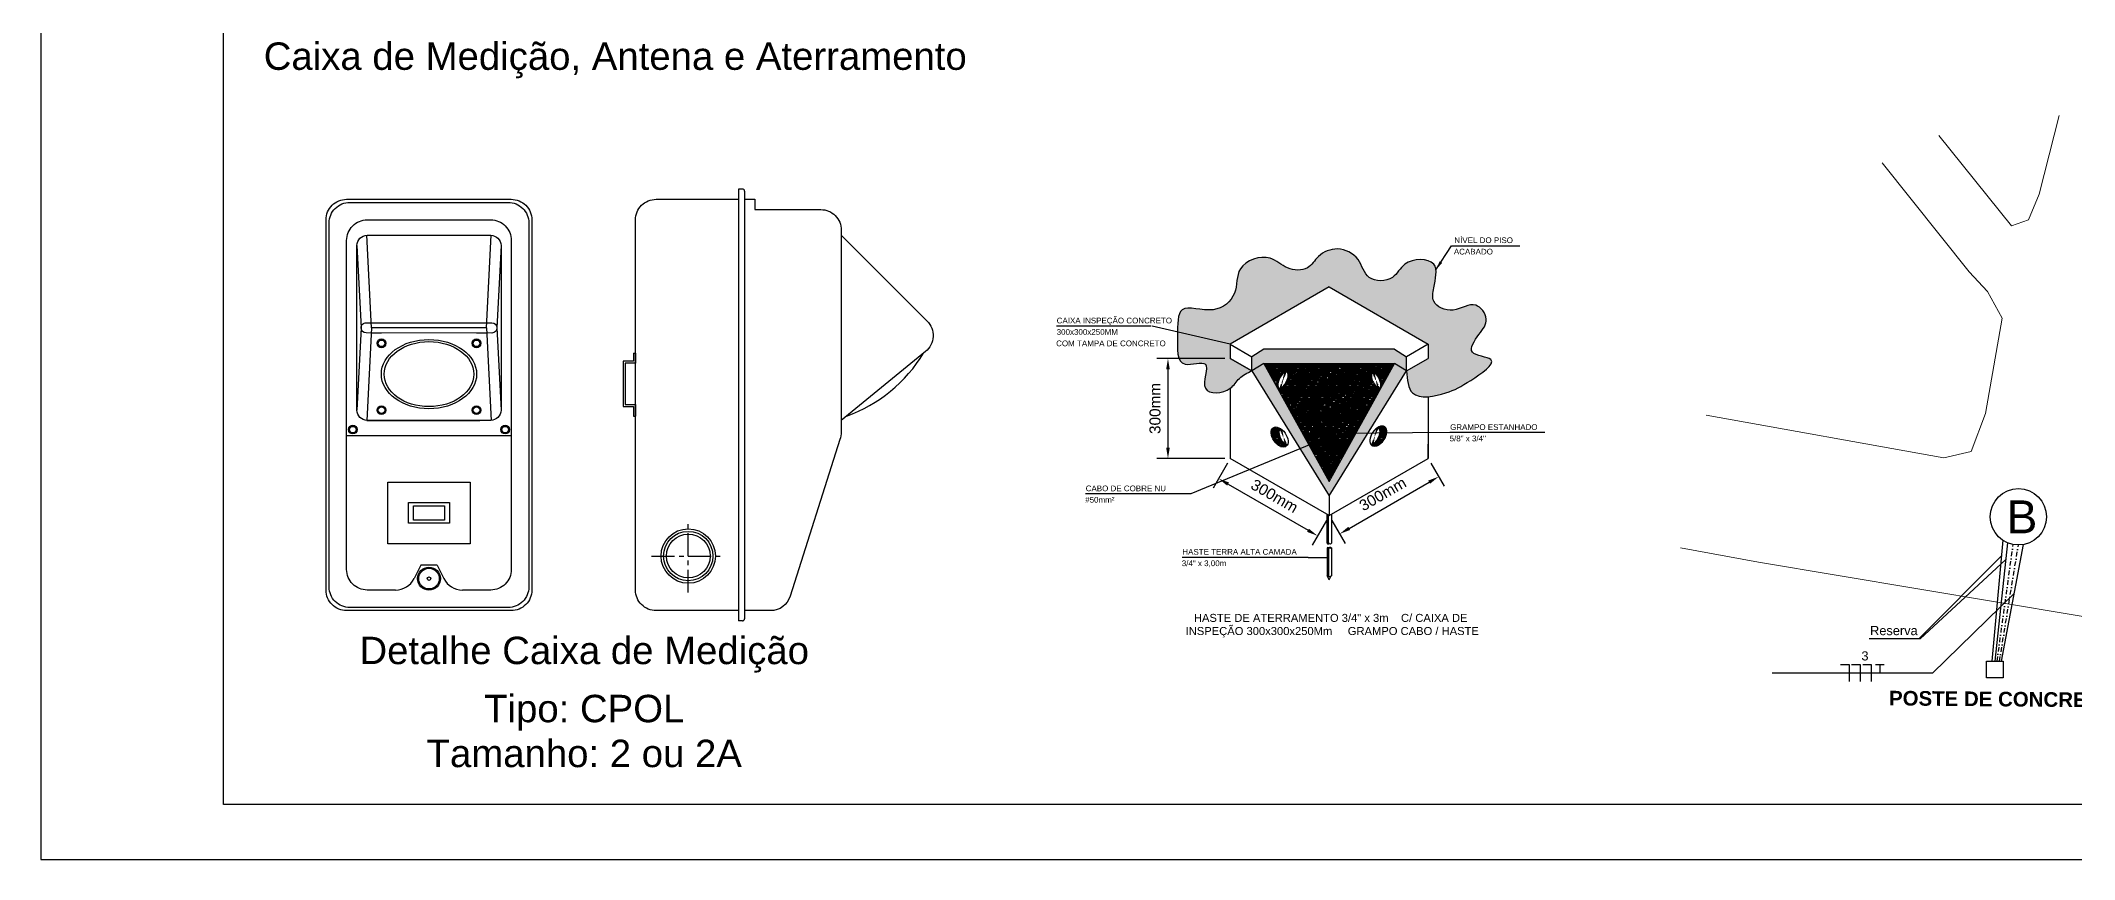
# Model space of a CAD drawing. Header units: millimetres. Extents: x 100 to 940, y 100 to 694.
# Drawn here: x 100 to 656, y 100 to 324 of the extents above; entities that cross this region are included whole.
import ezdxf
from ezdxf.enums import TextEntityAlignment as Align

# ---------------------------------------------------------------- set-up
doc = ezdxf.new("R2010")
doc.units = ezdxf.units.MM
doc.linetypes.add('CENTER', pattern=[2, 1.25, -0.25, 0.25, -0.25])
doc.linetypes.add('DASHDOT', pattern=[25.4, 12.7, -6.35, 0, -6.35])
for name, color, linetype in [('15', 1, 'Continuous'), ('25', 2, 'Continuous'), ('50', 5, 'Continuous'), ('ELE', 7, 'Continuous'), ('Texto', 7, 'Continuous'), ('TXT', 2, 'Continuous')]:
    doc.layers.add(name, color=color, linetype=linetype)
doc.layers.add('VIARIO-VIA-PAV-CMFIO', color=7, linetype='Continuous', lineweight=5)
doc.styles.add('Annotative', font='Arial Regular.ttf')
doc.styles.get("Standard").update_dxf_attribs({"font": 'Arial Regular.ttf'})
doc.styles.add('Trecho', font='Arial Bold.ttf', dxfattribs={"height": 7})
doc.dimstyles.new('Electrical-Metric', dxfattribs={"dimtxt": 3, "dimasz": 3, "dimexe": 3, "dimexo": 1.5, "dimgap": 2, "dimtad": 1, "dimzin": 3, "dimdsep": 46, "dimtxsty": 'Standard', "dimcen": 3, "dimazin": 2, "dimtfac": 1, "dimtofl": 0, "dimtmove": 0, "dimatfit": 3, "dimfxl": 1, "dimfrac": 1, "dimtolj": 1, "dimtzin": 0, "dimarcsym": 0})
doc.dimstyles.new('ISO-25', dxfattribs={"dimtxt": 2.5, "dimasz": 2.5, "dimexe": 1.25, "dimexo": 0.625, "dimtad": 1, "dimtxsty": 'Standard', "dimcen": 2.5, "dimadec": 0, "dimazin": 0, "dimtfac": 1, "dimtmove": 0, "dimatfit": 3, "dimfxl": 1, "dimarcsym": 0})
pattern_1 = [(0, (492.7219, 134.0883), (0.873125, 0.396875), [5.953125, -0.79375, 1.984375, -0.396875]), (0, (493.24975, 134.28673), (-0.396875, 0.5278437), [1.190625, -0.130969, 2.38125, -0.297656]), (0, (492.92035, 134.42563), (2.06375, 0.26590625), [3.175, -0.555625, 1.5875, -0.396875])]

# ---------------------------------------------------------------- blocks, each defined once
blk = doc.blocks.new('*X43')
at = {"color": 0}
for p, q in [((2781, 2205), (2782, 2206)), ((2789, 2198), (2781, 2206)), ((2782, 2204), (2785, 2207)), ((2783, 2203), (2788, 2208)), ((2794, 2195), (2783, 2206)), ((2784, 2202), (2789, 2207)), ((2796, 2194), (2784, 2207)), ((2798, 2194), (2785, 2207)), ((2785, 2201), (2789, 2206)), ((2800, 2194), (2786, 2208)), ((2786, 2201), (2790, 2205)), ((2787, 2200), (2791, 2204)), ((2789, 2207), (2788, 2208)), ((2788, 2199), (2792, 2203)), ((2789, 2198), (2793, 2202)), ((2790, 2197), (2794, 2202)), ((2791, 2197), (2795, 2201)), ((2792, 2196), (2796, 2200)), ((2793, 2195), (2797, 2200)), ((2801, 2195), (2794, 2202)), ((2794, 2195), (2798, 2199)), ((2795, 2194), (2800, 2199)), ((2797, 2194), (2801, 2199)), ((2802, 2195), (2798, 2199)), ((2799, 2194), (2803, 2199)), ((2801, 2195), (2805, 2199)), ((2803, 2196), (2801, 2199)), ((2804, 2197), (2802, 2199)), ((2805, 2198), (2804, 2199))]:
    blk.add_line(p, q, dxfattribs=at)
blk = doc.blocks.new('*X42')
at = {"color": 0}
for p, q in [((2834, 2190), (2850, 2207)), ((2834, 2189), (2849, 2204)), ((2834, 2187), (2844, 2197)), ((2853, 2172), (2834, 2192)), ((2848, 2176), (2834, 2190)), ((2842, 2180), (2834, 2188)), ((2835, 2194), (2840, 2199)), ((2835, 2186), (2842, 2194)), ((2855, 2174), (2835, 2194)), ((2854, 2173), (2835, 2193)), ((2835, 2185), (2842, 2192)), ((2838, 2183), (2835, 2186)), ((2856, 2175), (2836, 2195)), ((2836, 2184), (2842, 2190)), ((2842, 2190), (2837, 2196)), ((2837, 2183), (2843, 2189)), ((2842, 2192), (2838, 2197)), ((2838, 2182), (2844, 2188)), ((2842, 2194), (2839, 2197)), ((2839, 2182), (2844, 2187)), ((2843, 2195), (2840, 2198)), ((2840, 2181), (2845, 2186)), ((2844, 2196), (2841, 2199)), ((2844, 2197), (2842, 2200)), ((2842, 2180), (2846, 2185)), ((2843, 2201), (2851, 2209)), ((2846, 2200), (2843, 2202)), ((2845, 2199), (2843, 2201)), ((2843, 2180), (2847, 2184)), ((2846, 2200), (2844, 2203)), ((2844, 2179), (2848, 2184)), ((2845, 2206), (2851, 2211)), ((2848, 2202), (2845, 2205)), ((2847, 2201), (2845, 2204)), ((2845, 2178), (2849, 2183)), ((2849, 2205), (2846, 2208)), ((2849, 2204), (2846, 2206)), ((2846, 2178), (2850, 2182)), ((2847, 2216), (2848, 2216)), ((2847, 2209), (2851, 2213)), ((2850, 2207), (2847, 2210)), ((2850, 2206), (2847, 2209)), ((2847, 2177), (2852, 2182)), ((2848, 2215), (2849, 2216)), ((2848, 2214), (2850, 2215)), ((2851, 2212), (2848, 2215)), ((2848, 2211), (2850, 2214)), ((2851, 2210), (2848, 2213)), ((2851, 2209), (2848, 2212)), ((2848, 2176), (2853, 2181)), ((2849, 2175), (2854, 2180)), ((2850, 2175), (2855, 2180)), ((2857, 2176), (2851, 2182)), ((2851, 2174), (2856, 2179)), ((2852, 2173), (2858, 2179)), ((2853, 2172), (2860, 2179)), ((2858, 2177), (2855, 2180)), ((2859, 2178), (2858, 2179)), ((2860, 2178), (2859, 2179)), ((2861, 2179), (2860, 2179)), ((2862, 2180), (2862, 2180))]:
    blk.add_line(p, q, dxfattribs=at)
blk = doc.blocks.new('*X44')
at = {"color": 0}
for p, q in [((11828, 2073), (11847, 2060)), ((11832, 2075), (11853, 2061)), ((11836, 2077), (11858, 2061)), ((11841, 2078), (11862, 2063)), ((11846, 2079), (11866, 2065)), ((11853, 2079), (11869, 2067)), ((11861, 2078), (11870, 2071)), ((11826, 2070), (11839, 2061))]:
    blk.add_line(p, q, dxfattribs=at)
blk = doc.blocks.new('*X41')
at = {"color": 0}
for p, q in [((2822, 2211), (2827, 2215)), ((2826, 2209), (2822, 2212)), ((2823, 2217), (2828, 2222)), ((2823, 2215), (2828, 2219)), ((2823, 2213), (2827, 2217)), ((2826, 2214), (2823, 2217)), ((2826, 2212), (2823, 2215)), ((2826, 2210), (2823, 2214)), ((2823, 2209), (2826, 2213)), ((2826, 2207), (2823, 2210)), ((2824, 2219), (2829, 2225)), ((2827, 2218), (2824, 2221)), ((2827, 2217), (2824, 2219)), ((2827, 2215), (2824, 2218)), ((2824, 2208), (2826, 2211)), ((2824, 2208), (2826, 2209)), ((2825, 2222), (2830, 2228)), ((2828, 2221), (2825, 2223)), ((2828, 2219), (2825, 2222)), ((2826, 2225), (2829, 2228)), ((2829, 2223), (2826, 2226)), ((2828, 2222), (2826, 2225)), ((2826, 2207), (2826, 2207)), ((2829, 2225), (2827, 2227)), ((2830, 2226), (2828, 2228)), ((2830, 2227), (2830, 2228))]:
    blk.add_line(p, q, dxfattribs=at)
blk = doc.blocks.new('*D45')
at = {"color": 0, "lineweight": -2, "transparency": 16777216}
for p, q in [((423.67, 236.99), (405.14, 236.99)), ((408.14, 233.99), (408.14, 212.64)), ((423.67, 209.64), (405.14, 209.64))]:
    blk.add_line(p, q, dxfattribs=at)
at = {"color": 0, "transparency": 16777216}
for points in [[(407.64, 233.99), (408.64, 233.99), (408.14, 236.99)], [(407.64, 212.64), (408.64, 212.64), (408.14, 209.64)]]:
    blk.add_solid(points, dxfattribs=at)
at = {"layer": 'Defpoints', "color": 0, "transparency": 16777216}
for p in [(425.17, 236.99), (408.14, 209.64), (425.17, 209.64)]:
    blk.add_point(p, dxfattribs=at)
at = {"color": 0, "transparency": 16777216, "insert": (404.61, 223.32), "char_height": 3, "attachment_point": 5, "rotation": 90}
blk.add_mtext('\\A1;300mm', dxfattribs=at)
blk = doc.blocks.new('*D46')
at = {"color": 0, "lineweight": -2, "transparency": 16777216}
for p, q in [((424.42, 208.35), (420.48, 201.53)), ((424.58, 202.63), (446.42, 189.99)), ((451.46, 192.7), (447.52, 185.89))]:
    blk.add_line(p, q, dxfattribs=at)
at = {"color": 0, "transparency": 16777216}
for points in [[(424.83, 203.06), (424.33, 202.2), (421.98, 204.13)], [(446.67, 190.42), (446.17, 189.56), (449.02, 188.49)]]:
    blk.add_solid(points, dxfattribs=at)
at = {"layer": 'Defpoints', "color": 0, "transparency": 16777216}
for p in [(425.17, 209.64), (452.21, 194), (449.02, 188.49)]:
    blk.add_point(p, dxfattribs=at)
at = {"color": 0, "transparency": 16777216, "insert": (437.27, 199.37), "char_height": 3, "attachment_point": 5, "rotation": 329.9497}
blk.add_mtext('\\A1;300mm', dxfattribs=at)
blk = doc.blocks.new('*D47')
at = {"color": 0, "lineweight": -2, "transparency": 16777216}
for p, q in [((480, 208.35), (483.63, 202.07)), ((457.69, 190.52), (479.53, 203.16)), ((452.96, 192.7), (456.59, 186.42))]:
    blk.add_line(p, q, dxfattribs=at)
at = {"color": 0, "transparency": 16777216}
for points in [[(479.28, 203.59), (479.78, 202.73), (482.13, 204.66)], [(457.44, 190.96), (457.94, 190.09), (455.09, 189.02)]]:
    blk.add_solid(points, dxfattribs=at)
at = {"layer": 'Defpoints', "color": 0, "transparency": 16777216}
for p in [(479.25, 209.64), (482.13, 204.66), (452.21, 194)]:
    blk.add_point(p, dxfattribs=at)
at = {"color": 0, "transparency": 16777216, "insert": (466.84, 199.9), "char_height": 3, "attachment_point": 5, "rotation": 30.0503}
blk.add_mtext('\\A1;300mm', dxfattribs=at)

msp = doc.modelspace()

# ---------------------------------------------------------------- hatches: boundary and pattern name
at = {"true_color": 0x454545}
h = msp.add_hatch(dxfattribs=at)
h.set_pattern_fill('AR-CONC', color=250, scale=0.01875)
h.set_pattern_definition([(50, (533.2355, 74.175), (3.415963, -0.298858), [0.35719, -3.92906]), (355, (533.2355, 74.175), (-0.660814, 3.582316), [0.28575, -3.14326]), (100.4514, (533.5202, 74.15), (2.75515, 3.28346), [0.303563, -3.33919]), (46.1842, (533.2355, 75.1275), (5.08273, -0.78829), [0.53578, -5.89359]), (96.6356, (533.659, 75.062), (4.45133, 4.63924), [0.45534, -5.00879]), (351.1842, (533.2355, 75.1275), (4.45133, 4.63924), [0.42862, -4.71487]), (21, (533.7118, 74.8894), (2.84277, -1.917472), [0.35719, -3.92906]), (326, (533.7118, 74.8894), (1.15879, 3.453524), [0.28575, -3.14325]), (71.4514, (533.9487, 74.7296), (4.00156, 1.53605), [0.303563, -3.339186]), (37.5, (533.2355, 74.175), (0.057911, 1.585407), [0, -3.10515, 0, -3.190875, 0, -3.155156]), (7.5, (533.2355, 74.175), (1.252869, 1.878386), [0, -1.819275, 0, -3.033713, 0, -1.202531]), (327.5, (532.1735, 74.175), (2.542324, -0.107414), [0, -1.190625, 0, -3.71475, 0, -4.929187]), (317.5, (531.6973, 74.175), (2.777422, 0.476747), [0, -1.547813, 0, -2.466975, 0, -3.500437])])
edge = h.paths.add_edge_path()
edge.add_line((479.248, 240.894), (479.248, 236.988))
edge.add_line((479.248, 236.988), (473.344, 233.573))
edge.add_spline(control_points=[(473.344, 233.573), (473.527, 231.169), (473.978, 225.249), (484.675, 227.273), (489.893, 230.204), (500.387, 237.359), (489.077, 237.675), (493.185, 243.729), (496.309, 247.528), (491.894, 253.484), (486.576, 248.878), (480.015, 251.633), (480.862, 257.194), (482.823, 264.584), (472.498, 264.349), (470.048, 258.015), (462.119, 257.915), (460.796, 264.805), (454.703, 267.851), (449.177, 265.61), (446.499, 260.785), (440.381, 261.19), (435.762, 266.04), (426.298, 262.872), (427.51, 254.241), (420.647, 248.555), (410.454, 252.826), (410.995, 243.056), (410.198, 233.375), (421.014, 237.656), (415.497, 226.645), (425.236, 227.6), (427.412, 231.885), (429.771, 233.031), (430.992, 233.619)], knot_values=[0, 0, 0, 0, 9.9764828, 24.5734304, 36.7228012, 49.3916547, 58.1401046, 66.3217963, 73.8171842, 81.4446949, 91.5082581, 100.8844377, 106.6611119, 117.0890373, 129.6769619, 137.6476062, 147.7643034, 156.981811, 167.0638454, 176.0803664, 182.9255125, 191.5969663, 200.3269364, 214.130687, 225.1296054, 236.8639472, 250.4492248, 262.0361854, 274.8931713, 283.7091486, 294.2515804, 305.1547722, 311.0397835, 317.3194742, 317.3194742, 317.3194742, 317.3194742], degree=3, periodic=0)
edge.add_line((430.992, 233.619), (425.169, 236.988))
edge.add_line((425.169, 236.988), (425.169, 240.894))
edge.add_line((425.169, 240.894), (452.208, 256.537))
edge.add_line((452.208, 256.537), (479.248, 240.894))
h = msp.add_hatch()
h.set_pattern_fill('EARTH', color=256, scale=0.15625)
h.set_pattern_definition([(0, (492.7219, 134.0883), (0.9921875, 0.9921875), [0.992188, -0.992188]), (0, (492.7219, 134.4604), (0.9921875, 0.9921875), [0.992188, -0.992188]), (0, (492.7219, 134.8324), (0.9921875, 0.9921875), [0.992188, -0.992188]), (90, (492.8459, 134.9565), (-0.9921875, 0.9921875), [0.992188, -0.992188]), (90, (493.218, 134.9565), (-0.9921875, 0.9921875), [0.992188, -0.992188]), (90, (493.5901, 134.9565), (-0.9921875, 0.9921875), [0.992188, -0.992188])])
h.paths.add_polyline_path([(470.08, 239.497), (434.361, 239.497), (431.086, 237.471), (431.086, 233.568), (434.347, 235.585), (434.348, 235.582), (470.075, 235.582), (470.08, 235.591), (473.344, 233.573), (473.344, 237.479)])
h.paths.add_polyline_path([(473.344, 233.573), (470.094, 235.582), (470.075, 235.582), (452.208, 203.317), (434.348, 235.582), (434.343, 235.582), (431.086, 233.568), (431.086, 233.565), (452.208, 199.411)])
at = {"true_color": 0x787878}
h = msp.add_hatch(dxfattribs=at)
h.set_pattern_fill('AR-RROOF', color=8, scale=0.015625)
h.set_pattern_definition(pattern_1)
h.paths.add_polyline_path([(452.208, 235.582), (434.348, 235.582), (442.997, 219.958), (452.208, 225.287)])
edge = h.paths.add_edge_path(flags=16)
edge.add_ellipse((440.498, 231.077), major_axis=(1.772, 2.536), ratio=0.5971656, start_angle=0, end_angle=360, ccw=False)
at = {"true_color": 0x9c9c9c}
h = msp.add_hatch(dxfattribs=at)
h.set_pattern_fill('AR-RROOF', color=253, scale=0.015625)
h.set_pattern_definition(pattern_1)
edge = h.paths.add_edge_path()
edge.add_ellipse((438.576, 231.077), major_axis=(1.772, 2.536), ratio=0.5971656, start_angle=230.1824, end_angle=355.11158, ccw=False)
edge.add_ellipse((440.498, 231.077), major_axis=(1.772, 2.536), ratio=0.5971656, start_angle=-184.88842, end_angle=50.1824)
at = {"true_color": 0x787878}
h = msp.add_hatch(dxfattribs=at)
h.set_pattern_fill('AR-RROOF', color=8, scale=0.015625)
h.set_pattern_definition(pattern_1)
h.paths.add_polyline_path([(452.208, 225.287), (461.423, 219.957), (470.075, 235.582), (452.208, 235.582)])
edge = h.paths.add_edge_path(flags=16)
edge.add_ellipse((463.918, 231.077), major_axis=(-1.772, 2.536), ratio=0.5971656, start_angle=0, end_angle=360)
at = {"true_color": 0x9c9c9c}
h = msp.add_hatch(dxfattribs=at)
h.set_pattern_fill('AR-RROOF', color=253, scale=0.015625)
h.set_pattern_definition(pattern_1)
edge = h.paths.add_edge_path()
edge.add_ellipse((466.07, 231.077), major_axis=(-1.772, 2.536), ratio=0.5971656, start_angle=8.50333, end_angle=126.20268, ccw=False)
edge.add_ellipse((463.918, 231.077), major_axis=(-1.772, 2.536), ratio=0.5971656, start_angle=306.20268, end_angle=548.50333)
at = {"true_color": 0x787878}
h = msp.add_hatch(dxfattribs=at)
h.set_pattern_fill('AR-RROOF', color=8, scale=0.015625)
h.set_pattern_definition(pattern_1)
h.paths.add_polyline_path([(452.208, 225.287), (442.997, 219.958), (452.208, 203.317), (461.423, 219.957)])
h.paths.add_polyline_path([(449.834, 214.954, 0.1055332), (449.806, 214.963, 0.1664618), (449.788, 214.959, 0.3177037), (449.768, 214.933, 0.0666543), (449.777, 214.886, -0.1679504), (449.778, 214.961, -0.2561004), (449.843, 214.948, -0.1376521), (449.898, 214.868, -0.1646381), (449.898, 214.794), (449.904, 214.795, -0.2398088), (449.842, 214.8, -0.0682971), (449.817, 214.819, -0.1742886), (449.774, 214.933, -0.3709684), (449.797, 214.963), (449.834, 214.969, -0.1598176), (449.798, 215.075, -0.3328174), (449.812, 215.107, -0.0467712), (449.827, 215.113, -0.0793914), (449.848, 215.105, -0.1723338), (449.922, 215.01, -0.1679504), (449.921, 214.935, -0.2115944), (449.866, 214.942, -0.0412859), (449.847, 214.945, 0.0352118)], flags=16)
h.paths.add_polyline_path([(454.718, 216.623, 0.0434058), (454.847, 216.707, 0.1533859), (454.931, 216.829), (455.108, 216.76, -0.1110874), (454.814, 216.507, -0.4991421), (454.508, 216.614, 0.2791645)], flags=16)
h.paths.add_polyline_path([(454.973, 216.314), (455.273, 216.141), (455.008, 215.863), (454.708, 216.036)], flags=16)
h.paths.add_polyline_path([(453.254, 215.321), (453.614, 215.358), (453.914, 215.185), (453.554, 215.148), (453.289, 214.87), (452.989, 215.043)], flags=16)
at = {"true_color": 0x9c9c9c}
h = msp.add_hatch(dxfattribs=at)
h.set_pattern_fill('AR-RROOF', color=253, scale=0.015625)
h.set_pattern_definition(pattern_1)
edge = h.paths.add_edge_path()
edge.add_ellipse((438.65, 215.517), major_axis=(-1.772, 2.536), ratio=0.5971656, start_angle=306.20268, end_angle=548.50333)
edge.add_ellipse((440.801, 215.517), major_axis=(-1.772, 2.536), ratio=0.5971656, start_angle=8.50333, end_angle=126.20268, ccw=False)
h = msp.add_hatch(dxfattribs=at)
h.set_pattern_fill('AR-RROOF', color=253, scale=0.015625)
h.set_pattern_definition(pattern_1)
edge = h.paths.add_edge_path()
edge.add_ellipse((463.711, 215.762), major_axis=(1.772, 2.536), ratio=0.5971656, start_angle=230.1824, end_angle=355.11158, ccw=False)
edge.add_ellipse((465.634, 215.762), major_axis=(1.772, 2.536), ratio=0.5971656, start_angle=-184.88842, end_angle=50.1824)

# ---------------------------------------------------------------- linework, layer by layer
at = {"linetype": 'Continuous'}
for p, q in [((290.714, 283.338), (290.714, 165.213)), ((291.839, 283.338), (290.714, 283.338)), ((292.401, 282.775), (292.401, 165.775)), ((292.401, 280.525), (295.214, 280.525)), ((295.214, 280.525), (295.214, 277.713)), ((186.453, 267.869), (187.578, 245.369)), ((190.391, 245.369), (189.125, 270.678)), ((221.891, 245.348), (223.156, 270.678)), ((225.828, 267.869), (224.703, 245.369)), ((187.578, 245.369), (186.453, 222.869)), ((190.391, 245.369), (189.125, 220.06)), ((221.891, 245.348), (190.391, 245.369)), ((221.891, 245.348), (223.156, 220.06)), ((224.703, 245.348), (225.828, 222.869)), ((190.32, 243.961), (193.133, 243.961)), ((221.961, 243.943), (219.148, 243.943)), ((262.026, 236.233), (259.214, 236.233)), ((259.214, 236.233), (259.214, 223.858)), ((262.589, 235.671), (259.776, 235.671)), ((259.776, 235.671), (259.776, 224.421)), ((262.026, 238.483), (262.026, 236.233)), ((262.026, 238.483), (262.589, 238.483)), ((262.589, 238.483), (262.589, 235.671)), ((228.641, 224.275), (228.641, 207.4)), ((259.214, 223.858), (262.026, 223.858)), ((259.776, 224.421), (262.589, 224.421)), ((262.026, 223.858), (262.026, 221.236)), ((262.589, 224.421), (262.589, 221.236)), ((189.125, 220.06), (220.063, 220.06)), ((189.125, 220.06), (191.938, 220.06)), ((223.016, 220.056), (220.203, 220.056)), ((262.026, 221.236), (262.589, 221.236)), ((228.641, 215.838), (183.641, 215.838)), ((636.329, 187.288), (633.367, 154.187)), ((637.612, 186.599), (634.135, 154.187)), ((203.891, 180.481), (202.064, 176.784)), ((208.391, 180.481), (203.891, 180.481)), ((208.391, 180.481), (210.218, 176.784)), ((635.943, 182.977), (613.348, 160.326)), ((637.106, 181.886), (613.705, 160.326)), ((639.462, 172.684), (617.113, 150.963)), ((291.839, 165.213), (290.714, 165.213)), ((613.705, 160.326), (599.853, 160.326)), ((617.113, 150.963), (573.315, 150.963))]:
    msp.add_line(p, q, dxfattribs=at)
at = {"color": 2}
for p, q in [((452.208, 256.537), (425.169, 240.894)), ((452.208, 256.537), (479.248, 240.894)), ((425.169, 240.894), (431.086, 237.471)), ((425.169, 240.894), (425.169, 236.988)), ((434.347, 239.489), (431.086, 237.471)), ((470.08, 239.497), (434.347, 239.497)), ((470.08, 239.497), (473.344, 237.479)), ((479.248, 240.894), (473.344, 237.479)), ((479.248, 240.894), (479.248, 236.988)), ((425.169, 236.988), (431.086, 233.565)), ((431.085, 233.567), (425.169, 236.988)), ((434.347, 235.585), (431.085, 233.567)), ((431.085, 233.567), (452.208, 199.411)), ((431.086, 233.565), (431.086, 237.471)), ((434.347, 235.585), (452.208, 203.317)), ((434.347, 235.582), (470.08, 235.582)), ((452.208, 203.317), (470.08, 235.591)), ((452.208, 235.582), (452.208, 225.287)), ((452.208, 199.411), (473.344, 233.573)), ((473.344, 233.573), (470.08, 235.591)), ((473.344, 233.573), (473.344, 237.479)), ((473.344, 233.573), (479.248, 236.988)), ((473.344, 233.573), (479.248, 236.988)), ((425.169, 228.843), (425.169, 209.644)), ((452.208, 225.287), (442.997, 219.958)), ((452.208, 225.287), (461.423, 219.957)), ((479.248, 226.547), (479.248, 209.644)), ((455.171, 218.843), (455.344, 218.966)), ((455.344, 218.966), (455.549, 218.994)), ((455.549, 218.994), (455.728, 218.969)), ((455.728, 218.969), (455.842, 218.894)), ((479.248, 209.644), (479.248, 213.551)), ((452.208, 194.002), (425.169, 209.644)), ((452.208, 194.002), (479.248, 209.644)), ((452.208, 199.411), (452.208, 194.002))]:
    msp.add_line(p, q, dxfattribs=at)
at = {"linetype": 'CENTER', "ltscale": 5}
for p, q in [((277.009, 172.954), (277.009, 192.954)), ((267.009, 182.954), (287.009, 182.954))]:
    msp.add_line(p, q, dxfattribs=at)
at = {"color": 3, "linetype": 'DASHDOT', "ltscale": 0.1}
for p, q in [((634.761, 154.187), (639.199, 186.124)), ((635.424, 154.187), (640.597, 185.996))]:
    msp.add_line(p, q, dxfattribs=at)
at = {"color": 5, "linetype": 'Continuous'}
msp.add_line((635.959, 154.187), (642.008, 186.127), dxfattribs=at)
for points in [[(100, 100), (940, 100), (940, 693.939), (100, 693.939)], [(150, 679), (925, 679), (925, 115), (150, 115)]]:
    msp.add_lwpolyline(points, close=True)
at = {"linetype": 'Continuous'}
for points in [[(183.641, 280.525), (228.641, 280.525, -0.4142136), (234.266, 274.9), (234.266, 173.65, -0.4142136), (228.641, 168.025), (183.641, 168.025, -0.4142136), (178.016, 173.65), (178.016, 274.9, -0.4142136)], [(184.485, 279.681), (227.797, 279.681, -0.4142136), (233.422, 274.056), (233.422, 174.494, -0.4142136), (227.797, 168.869), (184.485, 168.869, -0.4142136), (178.86, 174.494), (178.86, 274.056, -0.4142136)], [(189.266, 270.681), (223.016, 270.681, -0.4142136), (225.828, 267.869), (225.828, 222.869, -0.4142136), (223.016, 220.056), (189.266, 220.056, -0.4142136), (186.453, 222.869), (186.453, 267.869, -0.4142136)], [(188.985, 246.774), (223.298, 246.755, -0.4140498), (224.703, 245.349), (224.703, 245.349, -0.4143773), (223.296, 243.943), (188.984, 243.962, -0.4140498), (187.578, 245.368), (187.578, 245.368, -0.4143773)]]:
    msp.add_lwpolyline(points, format="xyb", close=True, dxfattribs=at)
for points in [[(290.714, 168.025), (268.214, 168.025, -0.4142136), (262.589, 173.65), (262.589, 274.9, -0.4142136), (268.214, 280.525), (290.714, 280.525)], [(197.021, 173.65), (189.266, 173.65, -0.4142136), (183.641, 179.275), (183.641, 269.275, -0.4142136), (189.266, 274.9), (223.016, 274.9, -0.4142136), (228.641, 269.275), (228.641, 179.275, -0.4142136), (223.016, 173.65), (215.261, 173.65)], [(295.214, 277.713), (313.214, 277.713, -0.4142136), (318.839, 272.088), (318.839, 216.95, -0.0979633), (318.415, 214.809), (304.892, 171.957, -0.3272633), (299.528, 168.025), (292.401, 168.025)], [(318.839, 270.681), (342.286, 247.234, -0.4436998), (341.871, 238.903), (318.839, 220.056)]]:
    msp.add_lwpolyline(points, format="xyb", dxfattribs=at)
for points in [[(292.401, 280.525), (295.214, 280.525)], [(299.151, 168.025), (292.401, 168.025)]]:
    msp.add_lwpolyline(points, dxfattribs=at)
for points in [[(194.891, 203.181), (217.391, 203.181), (217.391, 186.306), (194.891, 186.306)], [(200.516, 197.556), (211.766, 197.556), (211.766, 191.931), (200.516, 191.931)], [(201.922, 196.713), (210.36, 196.713), (210.36, 192.775), (201.922, 192.775)], [(631.846, 154.187), (636.423, 154.187), (636.423, 149.613), (631.846, 149.613)]]:
    msp.add_lwpolyline(points, close=True, dxfattribs=at)
for centre, radius in [((193.133, 241.131), 1.192), ((193.133, 241.131), 0.902), ((219.148, 241.131), 1.192), ((219.148, 241.131), 0.902), ((193.13, 222.869), 1.192), ((193.13, 222.869), 0.902), ((219.148, 222.869), 1.192), ((219.148, 222.869), 0.902), ((185.328, 217.525), 1.192), ((185.328, 217.525), 0.902), ((226.953, 217.525), 1.192), ((226.953, 217.525), 0.902), ((277.009, 182.954), 7.434), ((277.009, 182.954), 6.745), ((277.009, 182.954), 5.979)]:
    msp.add_circle(centre, radius, dxfattribs=at)
for centre, radius in [((640.597, 193.693), 7.697), ((206.141, 176.776), 3.126), ((206.141, 176.776), 2.818), ((206.141, 176.776), 0.497)]:
    msp.add_circle(centre, radius)
for centre, radius, start, end in [((291.839, 282.775), 0.562, 0, 90), ((306.306, 259.816), 41.033, 289.91051, 328.67467), ((197.021, 179.275), 5.625, 270, 333.7082), ((215.261, 179.275), 5.625, 206.2918, 270), ((291.839, 165.775), 0.562, 270, 0)]:
    msp.add_arc(centre, radius, start, end, dxfattribs=at)
for major_axis, ratio in [((13.017, -0.004), 0.7276388), ((12.243, -0.004), 0.7262425)]:
    msp.add_ellipse((206.141, 232.709), major_axis=major_axis, ratio=ratio, dxfattribs=at)
at = {"color": 2, "extrusion": (0, 0, -1)}
for centre in [(440.498, 231.077), (465.634, 215.762)]:
    msp.add_ellipse(centre, major_axis=(1.772, 2.536), ratio=0.5971656, dxfattribs=at)
for centre in [(438.576, 231.077), (463.711, 215.762)]:
    msp.add_ellipse(centre, major_axis=(1.772, 2.536), ratio=0.5971656, start_param=0.085319, end_param=2.2657445, dxfattribs=at)
at = {"color": 2}
for centre in [(463.918, 231.077), (438.65, 215.517)]:
    msp.add_ellipse(centre, major_axis=(-1.772, 2.536), ratio=0.5971656, dxfattribs=at)
for centre in [(466.07, 231.077), (440.801, 215.517)]:
    msp.add_ellipse(centre, major_axis=(-1.772, 2.536), ratio=0.5971656, start_param=0.1484112, end_param=2.2026523, dxfattribs=at)
msp.add_spline([(473.344, 233.573), (474.999, 227.561), (484.122, 227.561), (490.897, 230.991), (496.407, 236.677), (491.348, 238.753), (493.155, 243.537), (495.142, 247.779), (492.251, 251.57), (486.109, 250.216), (480.78, 252.653), (480.78, 256.264), (480.78, 262.781), (472.912, 262.781), (469.48, 259.171), (463.157, 259.171), (460.086, 264.045), (454.486, 266.933), (449.247, 264.857), (446.266, 261.788), (440.846, 261.788), (436.059, 264.406), (427.929, 261.518), (426.303, 254.838), (420.522, 250.325), (412.032, 250.325), (410.767, 243.195), (412.844, 235.432), (418.354, 235.432), (418.354, 228.843), (425.169, 228.843), (427.658, 231.551), (431.038, 233.642)], degree=3, dxfattribs=at)
at = {"layer": '15'}
for p, q in [((403.575, 245.786), (377.649, 245.786)), ((425.169, 240.894), (403.796, 245.786)), ((451.687, 216.457), (451.687, 219.166)), ((451.756, 216.348), (451.756, 219.11)), ((451.893, 216.468), (451.893, 219.049)), ((452.099, 216.624), (452.099, 219.013)), ((452.886, 216.991), (452.843, 217.016)), ((455.31, 217.335), (454.86, 217.135)), ((455.406, 217.152), (454.938, 216.944)), ((455.488, 216.993), (455.031, 216.79)), ((449.952, 214.612), (414.434, 199.959)), ((449.96, 215.045), (452.139, 215.997)), ((450.047, 214.874), (452.656, 216.009)), ((450.166, 214.697), (452.456, 215.697)), ((451.687, 210.161), (451.687, 215.194)), ((451.756, 210.104), (451.756, 215.214)), ((452.099, 210.007), (452.099, 215.01)), ((452.463, 216.139), (452.803, 216.287)), ((485.195, 216.721), (454.648, 216.48)), ((414.434, 199.959), (385.582, 199.959)), ((451.64, 186.451), (451.64, 194.33)), ((451.709, 186.484), (451.709, 194.291)), ((452.052, 186.508), (452.052, 194.092)), ((451.64, 185.186), (451.64, 177.504)), ((451.709, 185.226), (451.709, 177.447)), ((451.846, 185.265), (451.846, 177.384)), ((452.052, 185.239), (452.052, 177.343)), ((446.481, 182.591), (411.998, 182.591)), ((446.481, 182.591), (451.613, 182.591))]:
    msp.add_line(p, q, dxfattribs=at)
at = {"layer": '15', "color": 0}
msp.add_line((511.121, 216.721), (485.195, 216.721), dxfattribs=at)
at = {"layer": '15'}
for points in [[(451.429, 215.813, -0.0829857), (451.15, 216.216, -0.1050194), (451.035, 216.712, -0.1203367), (451.132, 217.146, -0.0163495), (451.161, 217.2, -0.1050194)], [(451.443, 215.819, -0.0756305), (451.194, 216.191, -0.1050194), (451.079, 216.686, -0.1203367), (451.176, 217.121, -0.0015919), (451.179, 217.126, -0.1050194)], [(451.61, 216.833, -0.008214), (451.609, 216.853, -0.1203367), (451.643, 217.005, -0.0251021), (451.659, 217.034, -0.1050194)], [(451.61, 216.774, -0.008214), (451.609, 216.794, -0.1203367), (451.643, 216.946, -0.0251021), (451.659, 216.974, -0.1050194)], [(452.136, 215.33, -0.0663632), (452.114, 215.345, -0.0729862), (452.097, 215.368, -0.1060576)], [(452.221, 215.281, -0.0663632), (452.2, 215.296, -0.1623842), (452.171, 215.351, -0.0523327), (452.168, 215.398, -0.0699949)], [(452.294, 215.48, -0.007823), (452.3, 215.49, -0.0562357), (452.376, 215.591, -0.0415013), (452.446, 215.653, -0.0699949)], [(453.459, 214.566, -0.0663632), (453.438, 214.581, -0.1623842), (453.408, 214.637, -0.1060576), (453.413, 214.731, -0.0699949), (453.452, 214.825, -0.0562357), (453.528, 214.926, -0.0562357), (453.625, 215.007, -0.0699949), (453.716, 215.05, -0.1060576), (453.81, 215.059, -0.1271556), (453.857, 215.041, -0.1623842)], [(453.545, 214.517, -0.0663632), (453.523, 214.532, -0.1623842), (453.494, 214.587, -0.1060576), (453.498, 214.682, -0.0699949), (453.537, 214.776, -0.0562357), (453.614, 214.876, -0.0562357), (453.71, 214.957, -0.0699949), (453.802, 215.001, -0.1060576), (453.896, 215.01, -0.1271556), (453.942, 214.992, -0.1623842)], [(453.63, 214.467, -0.0663632), (453.609, 214.482, -0.1623842), (453.58, 214.538, -0.1060576), (453.584, 214.632, -0.0699949), (453.623, 214.726, -0.0562357), (453.699, 214.827, -0.0562357), (453.796, 214.908, -0.0699949), (453.888, 214.951, -0.1060576), (453.982, 214.96, -0.1271556), (454.028, 214.942, -0.1623842)], [(453.716, 214.418, -0.0663632), (453.695, 214.433, -0.1623842), (453.665, 214.488, -0.1060576), (453.67, 214.583, -0.0699949), (453.709, 214.677, -0.0562357), (453.785, 214.777, -0.0562357), (453.882, 214.858, -0.0699949), (453.973, 214.902, -0.1060576), (454.068, 214.911, -0.1271556), (454.114, 214.893, -0.1623842)], [(453.802, 214.368, -0.0663632), (453.78, 214.384, -0.1623842), (453.751, 214.439, -0.1060576), (453.755, 214.533, -0.0699949), (453.795, 214.627, -0.0562357), (453.871, 214.728, -0.0562357), (453.967, 214.809, -0.0699949), (454.059, 214.852, -0.1060576), (454.153, 214.861, -0.1271556), (454.199, 214.843, -0.1623842)], [(453.887, 214.319, -0.0663632), (453.866, 214.334, -0.1623842), (453.837, 214.389, -0.1060576), (453.841, 214.484, -0.0699949), (453.88, 214.578, -0.0562357), (453.956, 214.678, -0.0562357), (454.053, 214.759, -0.0699949), (454.145, 214.803, -0.1060576), (454.239, 214.812, -0.1271556), (454.285, 214.794, -0.1623842)], [(453.973, 214.269, -0.0663632), (453.952, 214.285, -0.1623842), (453.922, 214.34, -0.1060576), (453.927, 214.434, -0.0699949), (453.966, 214.528, -0.0562357), (454.042, 214.629, -0.0562357), (454.139, 214.71, -0.0699949), (454.231, 214.753, -0.1060576), (454.325, 214.762, -0.1271556), (454.371, 214.744, -0.1623842)], [(454.059, 214.22, -0.0663632), (454.038, 214.235, -0.1623842), (454.008, 214.29, -0.1060576), (454.012, 214.385, -0.0699949), (454.052, 214.479, -0.0562357), (454.128, 214.579, -0.0562357), (454.225, 214.66, -0.0699949), (454.316, 214.704, -0.1060576), (454.41, 214.713, -0.1271556), (454.457, 214.695, -0.1623842)], [(455.178, 215.559, -0.0663632), (455.157, 215.574, -0.1623842), (455.128, 215.629, -0.1060576), (455.132, 215.724, -0.0699949), (455.171, 215.818, -0.0562357), (455.247, 215.918, -0.0562357), (455.344, 215.999, -0.0699949), (455.436, 216.043, -0.1060576), (455.53, 216.052, -0.1271556), (455.576, 216.034, -0.1623842)], [(455.264, 215.509, -0.0663632), (455.243, 215.525, -0.1623842), (455.213, 215.58, -0.1060576), (455.218, 215.674, -0.0699949), (455.257, 215.768, -0.0562357), (455.333, 215.869, -0.0562357), (455.43, 215.95, -0.0699949), (455.521, 215.993, -0.1060576), (455.615, 216.002, -0.1271556), (455.662, 215.984, -0.1623842)], [(455.35, 215.46, -0.0663632), (455.328, 215.475, -0.1623842), (455.299, 215.531, -0.1060576), (455.303, 215.625, -0.0699949), (455.342, 215.719, -0.0562357), (455.419, 215.819, -0.0562357), (455.515, 215.9, -0.0699949), (455.607, 215.944, -0.1060576), (455.701, 215.953, -0.1271556), (455.747, 215.935, -0.1623842)], [(455.435, 215.41, -0.0663632), (455.414, 215.426, -0.1623842), (455.385, 215.481, -0.1060576), (455.389, 215.576, -0.0699949), (455.428, 215.669, -0.0562357), (455.504, 215.77, -0.0562357), (455.601, 215.851, -0.0699949), (455.693, 215.895, -0.1060576), (455.787, 215.903, -0.1271556), (455.833, 215.886, -0.1623842)], [(455.521, 215.361, -0.0663632), (455.5, 215.376, -0.1623842), (455.47, 215.432, -0.1060576), (455.475, 215.526, -0.0699949), (455.514, 215.62, -0.0562357), (455.59, 215.72, -0.0562357), (455.687, 215.801, -0.0699949), (455.778, 215.845, -0.1060576), (455.873, 215.854, -0.1271556), (455.919, 215.836, -0.1623842)], [(455.607, 215.311, -0.0663632), (455.585, 215.327, -0.1623842), (455.556, 215.382, -0.1060576), (455.56, 215.477, -0.0699949), (455.6, 215.57, -0.0562357), (455.676, 215.671, -0.0562357), (455.772, 215.752, -0.0699949), (455.864, 215.796, -0.1060576), (455.958, 215.804, -0.1271556), (456.004, 215.787, -0.1623842)], [(455.692, 215.262, -0.0663632), (455.671, 215.277, -0.1623842), (455.642, 215.333, -0.1060576), (455.646, 215.427, -0.0699949), (455.685, 215.521, -0.0562357), (455.761, 215.621, -0.0562357), (455.858, 215.702, -0.0699949), (455.95, 215.746, -0.1060576), (456.044, 215.755, -0.1271556), (456.09, 215.737, -0.1623842)], [(455.778, 215.212, -0.0663632), (455.757, 215.228, -0.1623842), (455.727, 215.283, -0.1060576), (455.732, 215.378, -0.0699949), (455.771, 215.471, -0.0562357), (455.847, 215.572, -0.0562357), (455.944, 215.653, -0.0699949), (456.035, 215.697, -0.1060576), (456.13, 215.706, -0.1271556), (456.176, 215.688, -0.1623842)]]:
    msp.add_lwpolyline(points, format="xyb", dxfattribs=at)
for centre, radius, start, end in [((454.982, 217.857), 0.617, 300.02361, 24.84394), ((457.493, 219.019), 2.15, 181.4148, 204.84394), ((454.982, 217.857), 0.823, 300.02361, 24.84394), ((454.982, 217.857), 1.002, 300.02361, 24.84394), ((457.493, 219.019), 1.944, 180.75122, 204.84394), ((457.493, 219.019), 1.765, 181.63492, 204.84394), ((453.395, 215.201), 0.577, 100.44101, 124.11397), ((453.398, 215.375), 0.338, 97.86957, 148.44848), ((453.453, 215.113), 0.728, 102.08492, 112.97321), ((453.446, 215.365), 0.281, 96.25607, 145.91571), ((453.419, 214.932), 0.846, 53.27698, 98.73221), ((453.44, 215.072), 0.766, 55.88825, 100.47823), ((453.497, 215.365), 0.22, 93.31034, 148.82439), ((453.449, 214.948), 0.768, 48.6074, 97.2488), ((453.509, 215.026), 0.625, 42.20716, 98.59805), ((453.607, 215.268), 0.235, 93.65103, 137.05797), ((453.54, 215.023), 0.564, 39.41479, 95.68093), ((453.693, 215.238), 0.184, 94.96193, 125.97071), ((453.608, 214.989), 0.513, 44.35982, 91.84462), ((453.729, 215.122), 0.303, 36.76515, 99.71898), ((453.79, 215.128), 0.237, 41.25198, 115.11444)]:
    msp.add_arc(centre, radius, start, end, dxfattribs=at)
at = {"layer": '25'}
for p, q in [((451.659, 216.514), (451.659, 219.237)), ((452.843, 216.979), (452.843, 219.273)), ((453.288, 217.355), (452.926, 217.564)), ((453.84, 217.474), (453.286, 217.354)), ((454.038, 217.369), (453.881, 217.323)), ((453.976, 217.298), (453.881, 217.323)), ((454.133, 217.344), (453.976, 217.298)), ((454.133, 217.344), (454.038, 217.369)), ((455.167, 217.453), (454.761, 217.268)), ((455.108, 216.76), (454.931, 216.829)), ((455.538, 216.895), (455.148, 216.722)), ((449.799, 214.963), (449.834, 214.969)), ((452.045, 216.082), (449.805, 215.103)), ((449.879, 214.791), (449.93, 214.8)), ((449.886, 214.778), (449.936, 214.787)), ((449.892, 214.933), (449.954, 214.944)), ((449.937, 214.9), (449.98, 214.907)), ((449.976, 214.61), (450.032, 214.62)), ((450.026, 214.73), (450.081, 214.739)), ((450.039, 214.715), (450.093, 214.724)), ((450.136, 214.548), (450.217, 214.563)), ((452.259, 215.437), (450.217, 214.563)), ((451.659, 210.236), (451.659, 215.182)), ((451.901, 215.217), (451.901, 215.168)), ((451.904, 215.205), (451.904, 215.137)), ((452.917, 214.538), (451.916, 215.115)), ((452.216, 215.284), (452.081, 215.361)), ((452.838, 210.236), (452.838, 214.583)), ((453.095, 214.64), (452.917, 214.538)), ((452.989, 215.043), (452.97, 214.681)), ((453.27, 214.508), (452.97, 214.681)), ((453.254, 215.321), (452.989, 215.043)), ((453.289, 214.87), (452.989, 215.043)), ((453.614, 215.358), (453.254, 215.321)), ((453.554, 215.148), (453.254, 215.321)), ((453.289, 214.87), (453.27, 214.508)), ((453.27, 214.508), (453.515, 214.533)), ((453.554, 215.148), (453.289, 214.87)), ((454.134, 214.176), (453.454, 214.569)), ((453.914, 215.185), (453.554, 215.148)), ((453.914, 215.185), (453.614, 215.358)), ((454.532, 214.652), (453.84, 215.051)), ((453.905, 215.013), (453.914, 215.185)), ((454.708, 216.036), (454.689, 215.674)), ((454.989, 215.501), (454.689, 215.674)), ((454.973, 216.314), (454.708, 216.036)), ((455.008, 215.863), (454.708, 216.036)), ((455.333, 216.351), (454.973, 216.314)), ((455.273, 216.141), (454.973, 216.314)), ((455.008, 215.863), (454.989, 215.501)), ((454.989, 215.501), (455.235, 215.526)), ((455.273, 216.141), (455.008, 215.863)), ((455.853, 215.169), (455.173, 215.561)), ((455.633, 216.178), (455.273, 216.141)), ((455.633, 216.178), (455.333, 216.351)), ((456.251, 215.644), (455.559, 216.044)), ((455.624, 216.006), (455.633, 216.178)), ((451.613, 186.435), (451.613, 194.346)), ((452.796, 194.342), (452.796, 186.435)), ((451.613, 185.164), (451.613, 177.576)), ((452.796, 185.164), (452.796, 177.576)), ((452.204, 176.471), (451.622, 177.531)), ((452.204, 176.471), (452.787, 177.531))]:
    msp.add_line(p, q, dxfattribs=at)
for points in [[(451.418, 215.808, -0.0002401), (451.417, 215.809, -0.0887728), (451.114, 216.237, -0.1050194), (450.999, 216.733, -0.1203367), (451.096, 217.167, -0.1203367), (451.383, 217.508, -0.064771), (451.659, 217.66, -0.0887728)], [(451.756, 216.347, -0.049537), (451.667, 216.496, -0.1050194), (451.609, 216.745, -0.1203367), (451.643, 216.896, -0.0251021), (451.659, 216.925, -0.1050194)], [(452.843, 217.602, -0.0124307), (452.926, 217.564, -0.0799313)], [(449.805, 215.103, -0.0689294), (449.827, 215.113, -0.1041916)], [(451.659, 214.588, 0.0187111), (451.659, 214.579, 0.1962818)], [(453.486, 214.55, -0.2238859), (453.386, 214.583, -0.1623842), (453.349, 214.653, -0.1060576), (453.354, 214.757, -0.0699949), (453.396, 214.858, -0.0562357), (453.476, 214.962, -0.0562357), (453.577, 215.047, -0.0699949), (453.674, 215.094, -0.1060576), (453.779, 215.104, -0.2704013), (453.879, 215.029, -0.1271556)], [(455.206, 215.543, -0.2238859), (455.105, 215.576, -0.1623842), (455.069, 215.645, -0.1060576), (455.073, 215.75, -0.0699949), (455.115, 215.85, -0.0562357), (455.195, 215.955, -0.0562357), (455.296, 216.04, -0.0699949), (455.394, 216.086, -0.1060576), (455.498, 216.096, -0.2704013), (455.598, 216.021, -0.1271556)], [(451.659, 210.232, 0.1962818), (451.696, 210.151, 0.0992271), (451.839, 210.061, 0.0567069), (452.019, 210.016, 0.0433588), (452.261, 210.004, 0.0433588), (452.501, 210.034, 0.0567069), (452.676, 210.093, 0.0992271), (452.813, 210.193, 0.107905), (452.838, 210.236, 0.1962818)], [(451.613, 177.576, 0.2007629), (451.645, 177.498, 0.0979588), (451.786, 177.406, 0.055088), (451.963, 177.355, 0.0419149), (452.204, 177.335, 0.0419149), (452.446, 177.355, 0.055088), (452.623, 177.406, 0.0979588), (452.764, 177.498, 0.2007629), (452.796, 177.576, 0.2007629)]]:
    msp.add_lwpolyline(points, format="xyb", dxfattribs=at)
for points in [[(451.659, 219.237, 0.1962818), (451.696, 219.157, 0.0992271), (451.839, 219.067, 0.0567069), (452.019, 219.021, 0.0433588), (452.261, 219.009, 0.0433588), (452.501, 219.039, 0.0567069), (452.676, 219.098, 0.0992271), (452.813, 219.199, 0.1962818), (452.843, 219.282, 0.1962818), (452.807, 219.362, 0.0992271), (452.663, 219.452, 0.0567069), (452.484, 219.498, 0.0433588), (452.242, 219.51, 0.0433588), (452.002, 219.48, 0.0567069), (451.826, 219.421, 0.0992271), (451.69, 219.32, 0.1962818)], [(449.788, 214.959, -0.1664618), (449.806, 214.963, -0.1055332), (449.834, 214.954, -0.0682971), (449.858, 214.934, -0.0544683), (449.882, 214.903, -0.0544683), (449.898, 214.868, -0.0682971), (449.904, 214.837, -0.1055332), (449.899, 214.809, -0.1664618), (449.887, 214.794, -0.1664618), (449.869, 214.79, -0.1055332), (449.842, 214.8, -0.0682971), (449.817, 214.819, -0.0544683), (449.794, 214.85, -0.0544683), (449.777, 214.886, -0.0682971), (449.771, 214.916, -0.1055332), (449.776, 214.945, -0.1664618)], [(449.812, 215.102, -0.1664618), (449.83, 215.106, -0.1055332), (449.858, 215.096, -0.0682971), (449.882, 215.077, -0.0544683), (449.906, 215.046, -0.0544683), (449.922, 215.01, -0.0682971), (449.928, 214.98, -0.1055332), (449.923, 214.951, -0.1664618), (449.911, 214.937, -0.1664618), (449.893, 214.933, -0.1055332), (449.866, 214.942, -0.0682971), (449.841, 214.962, -0.0544683), (449.818, 214.993, -0.0544683), (449.801, 215.028, -0.0682971), (449.795, 215.059, -0.1055332), (449.8, 215.088, -0.1664618)], [(449.886, 214.778, -0.1664618), (449.904, 214.782, -0.1055332), (449.931, 214.773, -0.0682971), (449.956, 214.753, -0.0544683), (449.979, 214.722, -0.0544683), (449.996, 214.687, -0.0682971), (450.002, 214.656, -0.1055332), (449.997, 214.627, -0.1664618), (449.985, 214.613, -0.1664618), (449.967, 214.609, -0.1055332), (449.939, 214.619, -0.0682971), (449.915, 214.638, -0.0544683), (449.891, 214.669, -0.0544683), (449.875, 214.705, -0.0682971), (449.869, 214.735, -0.1055332), (449.874, 214.764, -0.1664618)], [(449.931, 214.897, -0.1664618), (449.949, 214.901, -0.1055332), (449.976, 214.891, -0.0682971), (450.001, 214.872, -0.0544683), (450.024, 214.841, -0.0544683), (450.041, 214.805, -0.0682971), (450.047, 214.775, -0.1055332), (450.042, 214.746, -0.1664618), (450.03, 214.732, -0.1664618), (450.012, 214.728, -0.1055332), (449.984, 214.737, -0.0682971), (449.96, 214.757, -0.0544683), (449.936, 214.788, -0.0544683), (449.92, 214.823, -0.0682971), (449.914, 214.854, -0.1055332), (449.919, 214.882, -0.1664618)], [(449.955, 215.043, -0.1664618), (449.973, 215.046, -0.1055332), (450, 215.037, -0.0682971), (450.025, 215.018, -0.0544683), (450.048, 214.987, -0.0544683), (450.065, 214.951, -0.0682971), (450.071, 214.92, -0.1055332), (450.066, 214.892, -0.1664618), (450.054, 214.878, -0.1664618), (450.036, 214.874, -0.1055332), (450.008, 214.883, -0.0682971), (449.984, 214.902, -0.0544683), (449.96, 214.934, -0.0544683), (449.944, 214.969, -0.0682971), (449.938, 215, -0.1055332), (449.943, 215.028, -0.1664618)], [(450.035, 214.713, -0.1664618), (450.053, 214.716, -0.1055332), (450.08, 214.707, -0.0682971), (450.105, 214.688, -0.0544683), (450.128, 214.657, -0.0544683), (450.145, 214.621, -0.0682971), (450.151, 214.59, -0.1055332), (450.146, 214.562, -0.1664618), (450.134, 214.548, -0.1664618), (450.116, 214.544, -0.1055332), (450.088, 214.553, -0.0682971), (450.064, 214.572, -0.0544683), (450.04, 214.603, -0.0544683), (450.024, 214.639, -0.0682971), (450.018, 214.67, -0.1055332), (450.023, 214.698, -0.1664618)], [(450.067, 214.862, -0.1664618), (450.085, 214.865, -0.1055332), (450.112, 214.856, -0.0682971), (450.137, 214.837, -0.0544683), (450.161, 214.806, -0.0544683), (450.177, 214.77, -0.0682971), (450.183, 214.739, -0.1055332), (450.178, 214.711, -0.1664618), (450.166, 214.697, -0.1664618), (450.148, 214.693, -0.1055332), (450.12, 214.702, -0.0682971), (450.096, 214.721, -0.0544683), (450.072, 214.752, -0.0544683), (450.056, 214.788, -0.0682971), (450.05, 214.819, -0.1055332), (450.055, 214.847, -0.1664618)], [(454.542, 214.643, -0.1623842), (454.572, 214.587, -0.1060576), (454.567, 214.493, -0.0699949), (454.528, 214.399, -0.0562357), (454.452, 214.299, -0.0562357), (454.355, 214.218, -0.0699949), (454.264, 214.174, -0.1060576), (454.17, 214.165, -0.1623842), (454.113, 214.192, -0.1623842), (454.083, 214.247, -0.1060576), (454.088, 214.342, -0.0699949), (454.127, 214.435, -0.0562357), (454.203, 214.536, -0.0562357), (454.3, 214.617, -0.0699949), (454.391, 214.661, -0.1060576), (454.486, 214.669, -0.1623842)], [(456.262, 215.635, -0.1623842), (456.291, 215.58, -0.1060576), (456.287, 215.486, -0.0699949), (456.248, 215.392, -0.0562357), (456.171, 215.291, -0.0562357), (456.075, 215.21, -0.0699949), (455.983, 215.167, -0.1060576), (455.889, 215.158, -0.1623842), (455.832, 215.184, -0.1623842), (455.803, 215.24, -0.1060576), (455.807, 215.334, -0.0699949), (455.846, 215.428, -0.0562357), (455.922, 215.528, -0.0562357), (456.019, 215.609, -0.0699949), (456.111, 215.653, -0.1060576), (456.205, 215.662, -0.1623842)]]:
    msp.add_lwpolyline(points, format="xyb", close=True, dxfattribs=at)
for centre, radius, start, end in [((453.815, 214.142), 3.017, 110.76953, 133.04116), ((452.692, 217.606), 0.645, 274.72583, 337.02785), ((451.677, 219.229), 2.686, 297.84675, 311.9002), ((453.002, 216.208), 0.65, 46.18924, 96.186), ((453.578, 216.823), 0.235, 115.86802, 153.53016), ((454.218, 217.075), 0.864, 189.83075, 207.42555), ((453.509, 216.982), 0.062, 123.17029, 190.69068), ((454.297, 217.131), 0.864, 190.69068, 210.85403), ((454.3, 216.4), 1.173, 122.30064, 134.99073), ((453.509, 216.982), 0.062, 56.97635, 123.17029), ((451.103, 213.281), 4.477, 51.97572, 56.97635), ((454.133, 216.664), 0.861, 103.38936, 122.30064), ((453.947, 216.918), 0.141, 231.97572, 356.7554), ((452.662, 216.762), 1.342, 1.13676, 24.69622), ((454.144, 216.62), 0.907, 69.40542, 103.38936), ((452.757, 216.737), 1.342, 7.39193, 24.69622), ((453.741, 216.762), 0.702, 25.06574, 56.02853), ((452.782, 216.313), 1.761, 8.74212, 25.06574), ((454.189, 216.74), 0.778, 17.74154, 69.40542), ((454.695, 216.902), 0.247, 307.918, 17.74154), ((454.978, 217.854), 0.443, 293.63553, 24.95815), ((457.493, 219.019), 2.328, 184.35171, 204.84394), ((454.982, 217.857), 1.111, 300.02361, 24.84394), ((457.493, 219.019), 1.655, 184.35171, 204.84394), ((452.183, 215.781), 0.71, 127.00545, 175.76291), ((452.291, 215.67), 0.623, 146.59939, 153.77792), ((452.183, 215.781), 0.71, 232.19008, 243.36292), ((452.54, 215.238), 1.359, 68.37654, 125.25672), ((451.946, 215.898), 0.209, 39.93825, 146.59939), ((452.224, 215.68), 0.555, 228.38696, 233.09897), ((451.876, 215.168), 0.0247, 243.36292, 0), ((451.876, 215.217), 0.0247, 0, 53.09897), ((452.03, 215.232), 0.131, 147.62546, 186.2987), ((451.929, 215.205), 0.0247, 64.13045, 180), ((451.929, 215.137), 0.0247, 180, 240), ((452.06, 215.475), 0.275, 244.13045, 280.56549), ((452.422, 216.297), 0.412, 219.93825, 255.14558), ((452.083, 215.35), 0.148, 280.56549, 357.59695), ((452.429, 215.335), 0.197, 120.44987, 177.59695), ((452.342, 215.994), 0.099, 255.14558, 359.96339), ((452.195, 215.732), 0.263, 300.44987, 358.22331), ((452.927, 215.994), 0.486, 140.22786, 179.96339), ((452.776, 215.714), 0.318, 112.10202, 178.22331), ((452.658, 216.005), 0.318, 57.60238, 109.33086), ((452.601, 216.146), 0.148, 292.10202, 347.95414), ((452.88, 216.086), 0.138, 69.36785, 167.95414), ((453.613, 215.009), 0.841, 144.44647, 214.09622), ((453.77, 217.756), 1.757, 237.60238, 247.29987), ((454.873, 214.109), 2.389, 130.34089, 144.44647), ((452.645, 215.693), 0.899, 45.82651, 63.89437), ((452.597, 215.333), 0.943, 39.27284, 58.31252), ((453.77, 217.756), 1.757, 247.29987, 251.21008), ((453.109, 216.251), 0.185, 301.03869, 28.0539), ((452.925, 216.927), 0.88, 288.50909, 311.49091), ((454.873, 214.109), 2.389, 119.41898, 130.34089), ((453.415, 215.377), 0.56, 350.49565, 99.13643), ((453.002, 216.208), 0.65, 28.0539, 46.18924), ((453.412, 216.427), 0.185, 301.03869, 28.0539), ((453.855, 216.867), 0.349, 210.85403, 234.07673), ((453.357, 216.179), 0.5, 27.38993, 54.07673), ((453.621, 216.36), 0.187, 294.96924, 15.41776), ((453.509, 216.432), 1.541, 288.02409, 327.53676), ((454.605, 216.792), 0.203, 244.26183, 303.66197), ((454.701, 216.675), 0.203, 207.87729, 303.66197), ((455.802, 215.381), 1.278, 136.85747, 172.23658), ((454.302, 217.405), 0.886, 297.97637, 307.918), ((454.398, 217.289), 0.886, 297.97637, 323.33178), ((454.777, 216.382), 0.503, 355.79402, 48.75575), ((451.92, 185.944), 0.579, 54.15238, 122.0382), ((451.944, 186.687), 0.417, 217.2178, 318.97277), ((451.895, 184.832), 0.436, 54.15238, 130.42505), ((452.465, 184.912), 0.417, 37.2178, 138.97277), ((452.489, 185.655), 0.579, 234.15238, 302.0382), ((452.514, 186.767), 0.436, 234.15238, 310.42505)]:
    msp.add_arc(centre, radius, start, end, dxfattribs=at)
at = {"layer": 'ELE', "color": 7}
for points in [[(591.984, 153.312), (594.334, 153.312), (594.334, 148.613)], [(594.979, 153.312), (597.329, 153.312), (597.329, 148.613)], [(598.052, 153.312), (600.401, 153.312), (600.401, 148.613)], [(601.576, 153.312), (603.925, 153.312)], [(602.751, 153.312), (602.751, 150.963)]]:
    msp.add_lwpolyline(points, dxfattribs=at)
at = {"layer": 'VIARIO-VIA-PAV-CMFIO'}
for points in [[(638.707, 273.23), (643.342, 274.94), (646.312, 281.915), (651.777, 303.425)], [(618.849, 297.98), (638.707, 273.23)], [(636.187, 248.03), (632.137, 255.275), (627.142, 260.72), (603.374, 290.471)], [(627.682, 211.58), (631.597, 221.975), (636.187, 248.03)], [(555.245, 221.439), (620.212, 209.78), (627.682, 211.58)], [(548.195, 185.176), (569.587, 181.295), (722.011, 155.772)]]:
    msp.add_lwpolyline(points, dxfattribs=at)

# ---------------------------------------------------------------- block references
at = {"layer": '15'}
for name, p, xscale, yscale, zscale in [('*X44', (134.178, 163.702), 0.02684531250000788, 0.02684531250000788, 0.02684531250000788), ('*X42', (523.915, 162.194), -0.02474064000001164, 0.02474064000001164, 0.02474064), ('*X41', (523.915, 162.194), -0.02474064000001164, 0.02474064000001164, 0.02474064), ('*X43', (523.915, 162.194), -0.02474064000001164, 0.02474064000001164, 0.02474064)]:
    msp.add_blockref(name, p, dxfattribs=dict(at, xscale=xscale, yscale=yscale, zscale=zscale))

# ---------------------------------------------------------------- texts
at = {"insert": (637.398, 198.172), "char_height": 9, "width": 37.86753, "attachment_point": 1}
msp.add_mtext('B', dxfattribs=at)
at = {"layer": '25', "color": 0, "style": 'Annotative'}
for s, p in [('ACABADO', (486.288, 265.428)), ('NÍVEL DO PISO', (486.427, 268.543)), ('300x300x250MM', (377.718, 243.454)), ('CAIXA INSPEÇÃO CONCRETO', (377.718, 246.579)), ('COM TAMPA DE CONCRETO', (377.579, 240.339)), ('GRAMPO ESTANHADO', (485.264, 217.44)), ('5/8" x 3/4"', (485.125, 214.325)), ('CABO DE COBRE NU', (385.652, 200.678)), ('#50mm²', (385.513, 197.563)), ('HASTE TERRA ALTA CAMADA', (412.067, 183.31)), ('3/4" x 3,00m', (411.913, 180.195))]:
    msp.add_text(s, height=1.5625, dxfattribs=at).set_placement(p)
at = {"layer": '50', "color": 0, "style": 'Annotative'}
for s, p in [('HASTE DE ATERRAMENTO 3/4" x 3m    C/ CAIXA DE ', (453.045, 166.037)), ('INSPEÇÃO 300x300x250Mm     GRAMPO CABO / HASTE', (453.045, 162.446))]:
    msp.add_text(s, height=2.1875, dxfattribs=at).set_placement(p, align=Align.MIDDLE_CENTER)
at = {"layer": 'Texto', "style": 'Trecho'}
msp.add_text('POSTE DE CONCRETO PARA FIXAÇÃO DO QGBT', height=4, rotation=359.49542, dxfattribs=at).set_placement((671.956, 141.518), align=Align.CENTER)
at = {"layer": 'TXT', "color": 7, "style": 'Annotative'}
for s, height, p in [('Caixa de Medição, Antena e Aterramento', 7.5, (257.055, 315.927)), ('Detalhe Caixa de Medição', 7.5, (248.579, 153.391)), ('Reserva', 2.5, (606.565, 161.319)), ('Tipo: CPOL', 7.5, (248.579, 137.497)), ('Tamanho: 2 ou 2A', 7.5, (248.579, 125.221))]:
    msp.add_text(s, height=height, dxfattribs=at).set_placement(p, align=Align.CENTER)
at = {"layer": 'TXT', "style": 'Annotative'}
msp.add_text('3', height=2.5, dxfattribs=at).set_placement((598.664, 154.397), align=Align.CENTER)

# ---------------------------------------------------------------- dimensions: what is measured, and where the dimension line sits
for p1, p2, distance, picture, middle in [((425.169, 236.988), (425.169, 209.644), -17.027, '*D45', (404.609, 223.316)), ((425.169, 209.644), (452.208, 194.002), -6.369, '*D46', (437.268, 199.368)), ((452.208, 194.002), (479.248, 209.644), -5.754, '*D47', (466.84, 199.9))]:
    dim = msp.add_aligned_dim(p1=p1, p2=p2, distance=distance, text='300mm', dimstyle='Electrical-Metric')
    dim.commit()
    dim.dimension.update_dxf_attribs({"geometry": picture, "text_midpoint": middle})

# ---------------------------------------------------------------- leaders
at = {"layer": '15'}
msp.add_leader([(481.385, 261.258), (485.682, 267.834), (504.294, 267.834)], dimstyle='ISO-25', dxfattribs=at)

doc.saveas('drawing.dxf')
